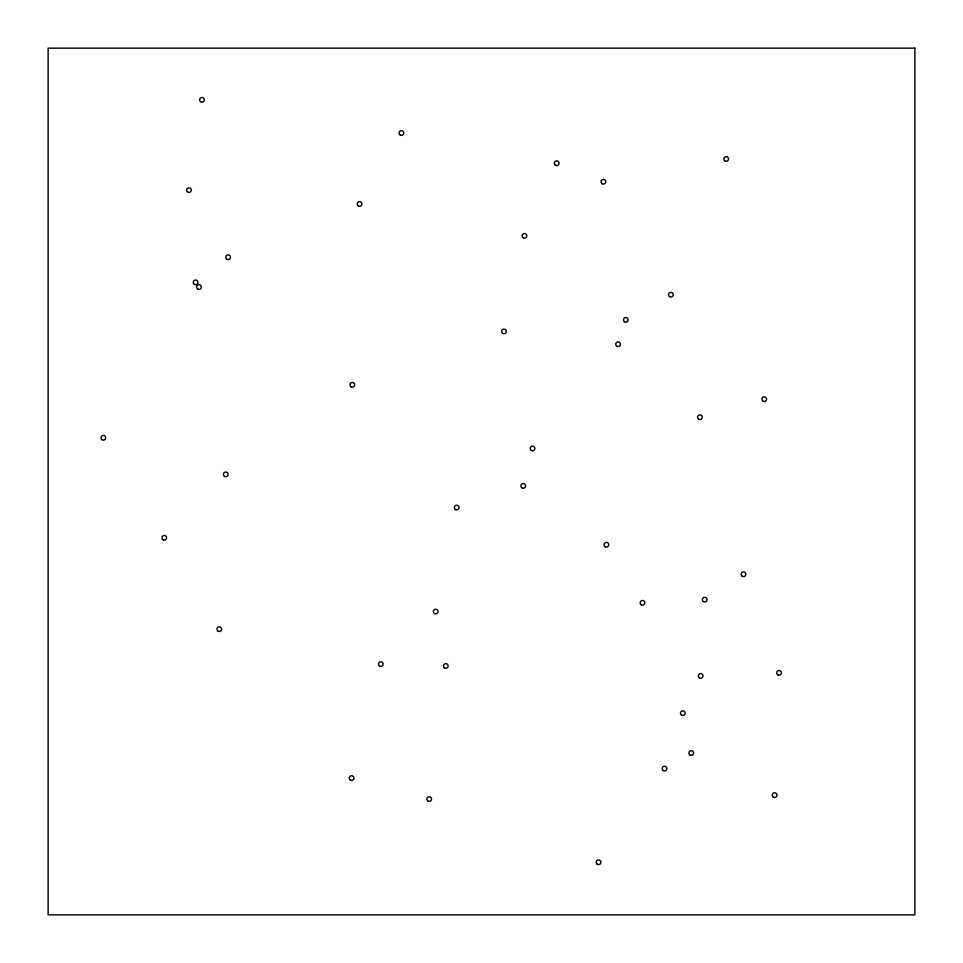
<?xml version="1.0" encoding="UTF-8"?>
<svg xmlns="http://www.w3.org/2000/svg" width="963" height="963" viewBox="0 0 963 963"><rect width="100%" height="100%" fill="white"/><g stroke="black" fill="none" stroke-linecap="round" stroke-linejoin="round"><path stroke-width="1.44" d="M914.85 48.15L48.15 48.15L48.15 914.85L914.85 914.85L914.85 48.15M455.535 509.596A2.335 2.335 0 0 0 459.05 507.573A2.335 2.335 0 0 0 455.535 505.539A2.335 2.335 0 0 0 455.535 509.596M690.074 755.052A2.335 2.335 0 0 0 693.577 753.03A2.335 2.335 0 0 0 690.074 751.008A2.335 2.335 0 0 0 690.074 755.052M226.967 259.276A2.335 2.335 0 0 0 230.482 257.253A2.335 2.335 0 0 0 226.967 255.231A2.335 2.335 0 0 0 226.967 259.276M350.989 386.777A2.335 2.335 0 0 0 354.661 385.068A2.335 2.335 0 0 0 351.351 382.732A2.335 2.335 0 0 0 350.989 386.777M624.433 321.774A2.335 2.335 0 0 0 628.105 320.077A2.335 2.335 0 0 0 624.794 317.742A2.335 2.335 0 0 0 624.433 321.774M605.233 546.743A2.335 2.335 0 0 0 608.748 544.709A2.335 2.335 0 0 0 605.233 542.687A2.335 2.335 0 0 0 605.233 546.743M555.374 165.167A2.335 2.335 0 0 0 559.046 163.457A2.335 2.335 0 0 0 555.735 161.122A2.335 2.335 0 0 0 555.374 165.167M379.675 666.095A2.335 2.335 0 0 0 383.178 664.073A2.335 2.335 0 0 0 379.675 662.05A2.335 2.335 0 0 0 379.675 666.095M224.56 476.42A2.335 2.335 0 0 0 228.062 474.386A2.335 2.335 0 0 0 224.56 472.364A2.335 2.335 0 0 0 224.56 476.42M602.248 183.764A2.335 2.335 0 0 0 605.763 181.742A2.335 2.335 0 0 0 602.248 179.708A2.335 2.335 0 0 0 602.248 183.764M777.875 674.87A2.335 2.335 0 0 0 781.378 672.836A2.335 2.335 0 0 0 777.875 670.814A2.335 2.335 0 0 0 777.875 674.87M522.078 487.916A2.335 2.335 0 0 0 525.581 485.894A2.335 2.335 0 0 0 522.078 483.871A2.335 2.335 0 0 0 522.078 487.916M531.395 450.503A2.335 2.335 0 0 0 534.898 448.481A2.335 2.335 0 0 0 531.395 446.459A2.335 2.335 0 0 0 531.395 450.503M523.162 237.753A2.335 2.335 0 0 0 526.833 236.043A2.335 2.335 0 0 0 523.523 233.708A2.335 2.335 0 0 0 523.162 237.753M763.093 401.234A2.335 2.335 0 0 0 766.608 399.212A2.335 2.335 0 0 0 763.093 397.189A2.335 2.335 0 0 0 763.093 401.234M444.437 667.853A2.335 2.335 0 0 0 448.12 666.155A2.335 2.335 0 0 0 444.798 663.82A2.335 2.335 0 0 0 444.437 667.853M197.824 289.105A2.335 2.335 0 0 0 201.339 287.07A2.335 2.335 0 0 0 197.824 285.048A2.335 2.335 0 0 0 197.824 289.105M200.605 101.693A2.335 2.335 0 0 0 204.276 99.996A2.335 2.335 0 0 0 200.966 97.66A2.335 2.335 0 0 0 200.605 101.693M194.43 284.398A2.335 2.335 0 0 0 197.945 282.376A2.335 2.335 0 0 0 194.43 280.353A2.335 2.335 0 0 0 194.43 284.398M434.494 613.575A2.335 2.335 0 0 0 437.996 611.541A2.335 2.335 0 0 0 434.494 609.519A2.335 2.335 0 0 0 434.494 613.575M698.717 419.266A2.335 2.335 0 0 0 702.22 417.244A2.335 2.335 0 0 0 698.717 415.222A2.335 2.335 0 0 0 698.717 419.266M641.37 604.836A2.335 2.335 0 0 0 644.873 602.814A2.335 2.335 0 0 0 641.37 600.78A2.335 2.335 0 0 0 641.37 604.836M400.114 134.916A2.335 2.335 0 0 0 403.786 133.207A2.335 2.335 0 0 0 400.476 130.884A2.335 2.335 0 0 0 400.114 134.916M218.083 631.174A2.335 2.335 0 0 0 221.586 629.152A2.335 2.335 0 0 0 218.083 627.13A2.335 2.335 0 0 0 218.083 631.174M597.192 864.172A2.335 2.335 0 0 0 600.876 862.475A2.335 2.335 0 0 0 597.566 860.14A2.335 2.335 0 0 0 597.192 864.172M703.375 601.538A2.335 2.335 0 0 0 707.047 599.829A2.335 2.335 0 0 0 703.736 597.505A2.335 2.335 0 0 0 703.375 601.538M616.898 346.259A2.335 2.335 0 0 0 620.401 344.236A2.335 2.335 0 0 0 616.898 342.214A2.335 2.335 0 0 0 616.898 346.259M102.186 439.79A2.335 2.335 0 0 0 105.701 437.768A2.335 2.335 0 0 0 102.186 435.745A2.335 2.335 0 0 0 102.186 439.79M358.417 205.962A2.335 2.335 0 0 0 361.919 203.939A2.335 2.335 0 0 0 358.417 201.905A2.335 2.335 0 0 0 358.417 205.962M669.538 296.592A2.335 2.335 0 0 0 673.221 294.883A2.335 2.335 0 0 0 669.911 292.559A2.335 2.335 0 0 0 669.538 296.592M742.341 576.307A2.335 2.335 0 0 0 745.844 574.273A2.335 2.335 0 0 0 742.341 572.251A2.335 2.335 0 0 0 742.341 576.307M699.523 677.94A2.335 2.335 0 0 0 703.026 675.906A2.335 2.335 0 0 0 699.523 673.883A2.335 2.335 0 0 0 699.523 677.94M773.445 797.159A2.335 2.335 0 0 0 776.96 795.137A2.335 2.335 0 0 0 773.445 793.115A2.335 2.335 0 0 0 773.445 797.159M427.837 800.975A2.335 2.335 0 0 0 431.508 799.266A2.335 2.335 0 0 0 428.198 796.943A2.335 2.335 0 0 0 427.837 800.975M502.818 333.463A2.335 2.335 0 0 0 506.333 331.441A2.335 2.335 0 0 0 502.818 329.418A2.335 2.335 0 0 0 502.818 333.463M663.351 770.569A2.335 2.335 0 0 0 666.853 768.546A2.335 2.335 0 0 0 663.351 766.524A2.335 2.335 0 0 0 663.351 770.569M187.821 192.143A2.335 2.335 0 0 0 191.324 190.12A2.335 2.335 0 0 0 187.821 188.098A2.335 2.335 0 0 0 187.821 192.143M163.108 539.834A2.335 2.335 0 0 0 166.611 537.811A2.335 2.335 0 0 0 163.108 535.789A2.335 2.335 0 0 0 163.108 539.834M350.436 780.066A2.335 2.335 0 0 0 353.939 778.044A2.335 2.335 0 0 0 350.436 776.009A2.335 2.335 0 0 0 350.436 780.066M724.838 160.881A2.335 2.335 0 0 0 728.51 159.172A2.335 2.335 0 0 0 725.199 156.849A2.335 2.335 0 0 0 724.838 160.881M681.648 715.208A2.335 2.335 0 0 0 685.15 713.186A2.335 2.335 0 0 0 681.648 711.163A2.335 2.335 0 0 0 681.648 715.208"/></g></svg>
